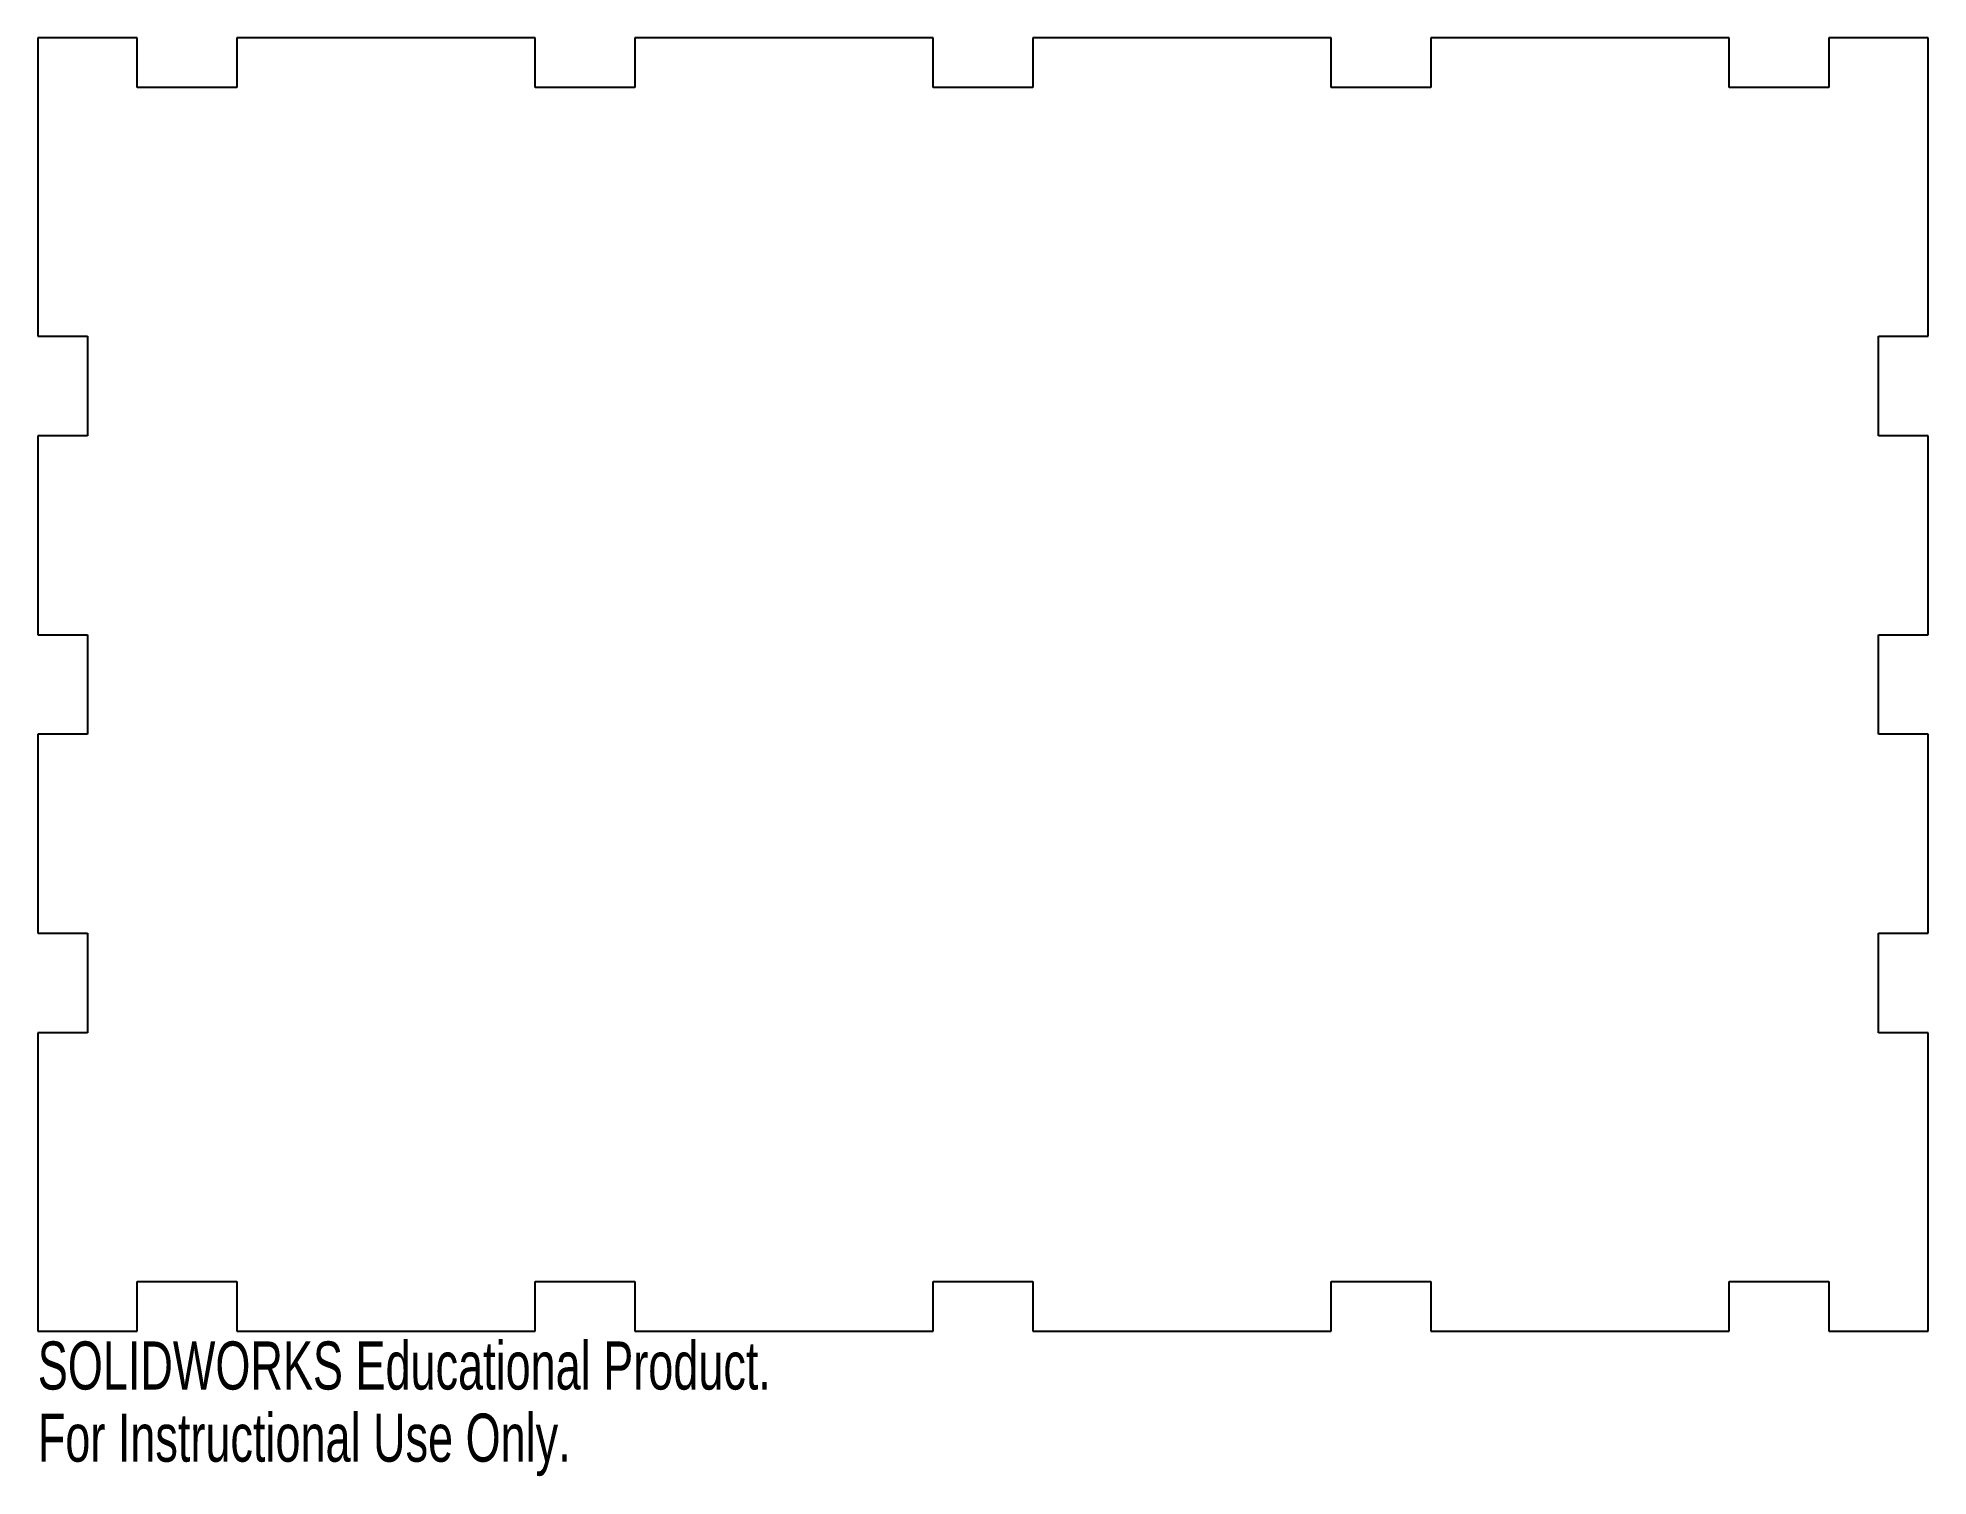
# Model space of a CAD drawing. Header units: millimetres. Extents: x -95 to 95, y -80 to 65.
import ezdxf

# ---------------------------------------------------------------- set-up
doc = ezdxf.new("R2010")
doc.units = ezdxf.units.MM
doc.styles.add('SLDTEXTSTYLE0', font='TXT', dxfattribs={"width": 0.7})

msp = doc.modelspace()

# ---------------------------------------------------------------- linework, layer by layer
at = {"color": 7, "linetype": 'Continuous', "lineweight": 25}
for p, q in [((-85, 65), (-95, 65)), ((-95, 65), (-95, 35)), ((-85, 60), (-85, 65)), ((-45, 65), (-75, 65)), ((-75, 65), (-75, 60)), ((-45, 60), (-45, 65)), ((-5, 65), (-35, 65)), ((-35, 65), (-35, 60)), ((-5, 60), (-5, 65)), ((35, 65), (5, 65)), ((5, 65), (5, 60)), ((35, 60), (35, 65)), ((75, 65), (45, 65)), ((45, 65), (45, 60)), ((75, 60), (75, 65)), ((95, 65), (85, 65)), ((85, 65), (85, 60)), ((95, 35), (95, 65)), ((-75, 60), (-85, 60)), ((-35, 60), (-45, 60)), ((5, 60), (-5, 60)), ((45, 60), (35, 60)), ((85, 60), (75, 60)), ((-95, 35), (-90, 35)), ((-90, 35), (-90, 25)), ((90, 25), (90, 35)), ((90, 35), (95, 35)), ((-90, 25), (-95, 25)), ((-95, 25), (-95, 5)), ((95, 25), (90, 25)), ((95, 5), (95, 25)), ((-95, 5), (-90, 5)), ((-90, 5), (-90, -5)), ((90, -5), (90, 5)), ((90, 5), (95, 5)), ((-90, -5), (-95, -5)), ((-95, -5), (-95, -25)), ((95, -5), (90, -5)), ((95, -25), (95, -5)), ((-95, -25), (-90, -25)), ((-90, -25), (-90, -35)), ((90, -35), (90, -25)), ((90, -25), (95, -25)), ((-90, -35), (-95, -35)), ((-95, -35), (-95, -65)), ((95, -35), (90, -35)), ((95, -65), (95, -35)), ((-85, -65), (-85, -60)), ((-85, -60), (-75, -60)), ((-75, -60), (-75, -65)), ((-45, -65), (-45, -60)), ((-45, -60), (-35, -60)), ((-35, -60), (-35, -65)), ((-5, -65), (-5, -60)), ((-5, -60), (5, -60)), ((5, -60), (5, -65)), ((35, -65), (35, -60)), ((35, -60), (45, -60)), ((45, -60), (45, -65)), ((75, -65), (75, -60)), ((75, -60), (85, -60)), ((85, -60), (85, -65)), ((-95, -65), (-85, -65)), ((-75, -65), (-45, -65)), ((-35, -65), (-5, -65)), ((5, -65), (35, -65)), ((45, -65), (75, -65)), ((85, -65), (95, -65))]:
    msp.add_line(p, q, dxfattribs=at)

# ---------------------------------------------------------------- texts
at = {"color": 7, "linetype": 'Continuous', "char_height": 4.8336, "attachment_point": 1, "style": 'SLDTEXTSTYLE0'}
for s, insert in [('SOLIDWORKS Educational Product.', (-95, -66.02)), ('For Instructional Use Only.', (-95, -73.27))]:
    msp.add_mtext(s, dxfattribs=dict(at, insert=insert))

doc.saveas('drawing.dxf')
